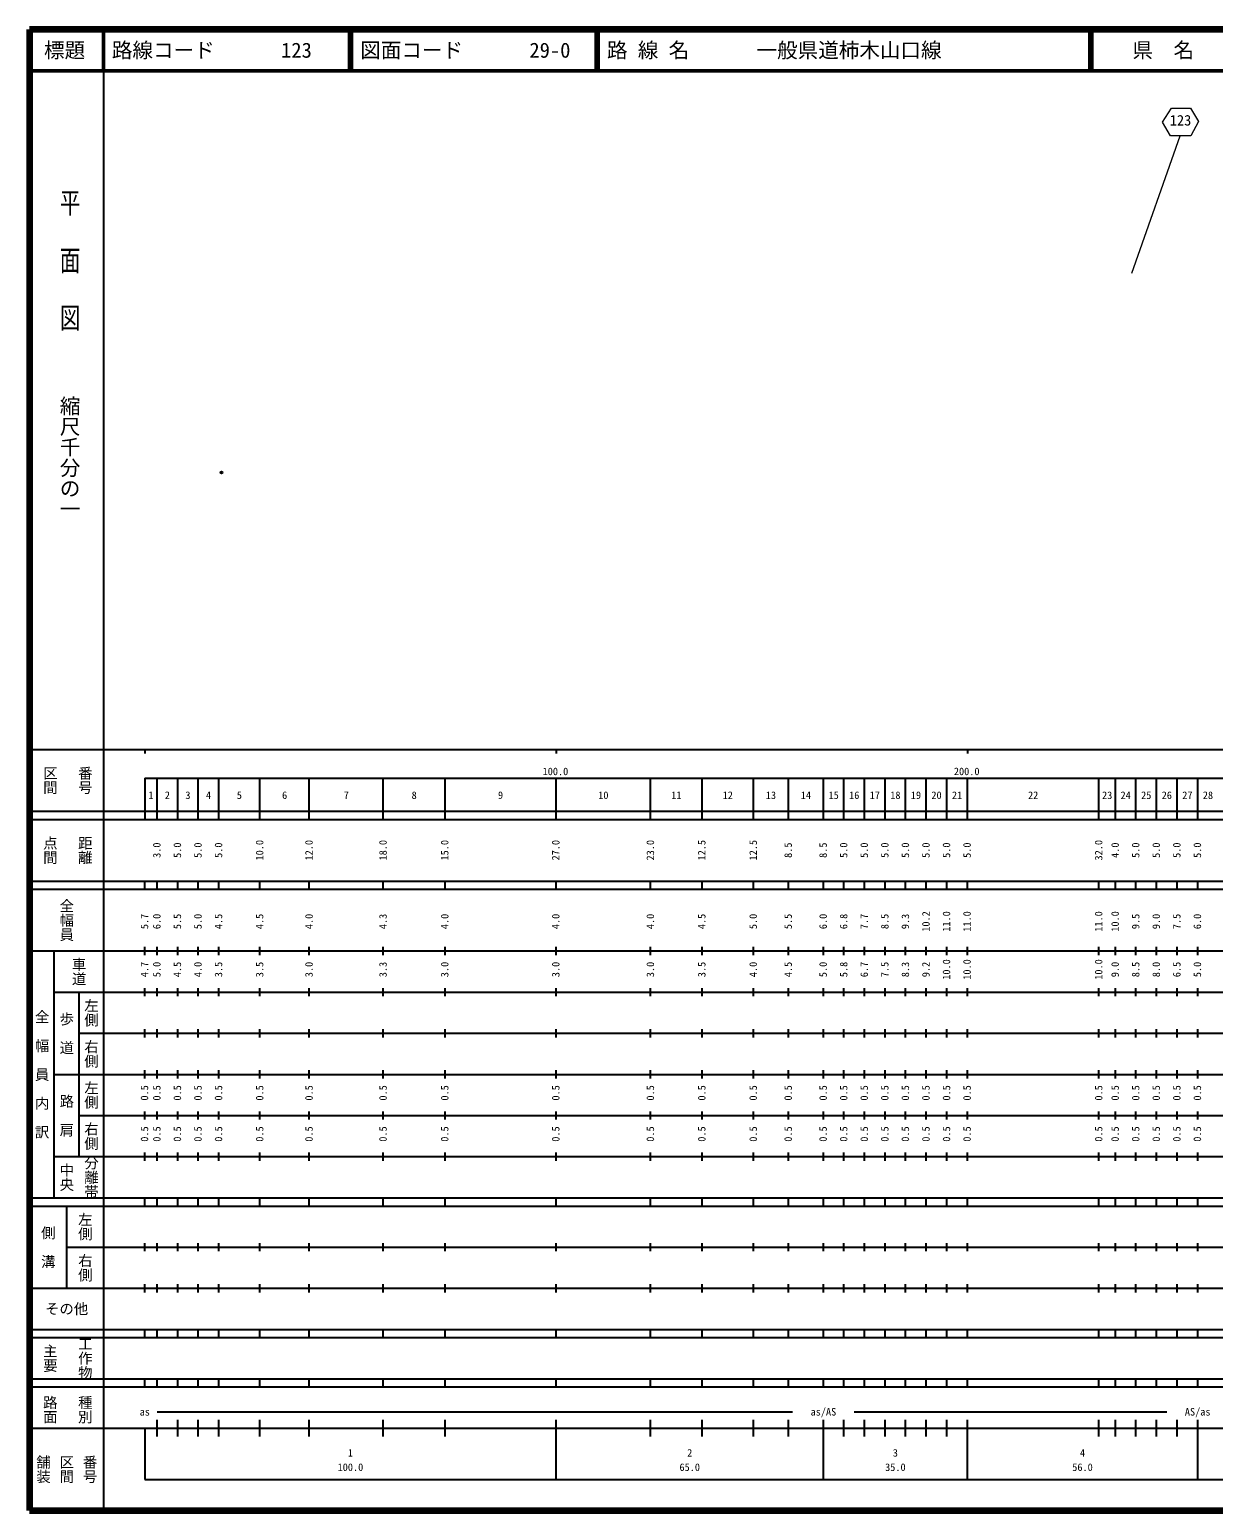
# Model space of a CAD drawing. Units: millimetres on the paper. Extents: x 40 to 680, y 20 to 380.
# Drawn here: x 40 to 327.8, y 20 to 380 of the extents above; entities that cross this region are included whole.
import ezdxf
from ezdxf.enums import TextEntityAlignment as Align

# ---------------------------------------------------------------- set-up
doc = ezdxf.new("R2010")
doc.units = ezdxf.units.MM
doc.header["$PDMODE"] = 32
doc.header["$PDSIZE"] = 0.5
doc.layers.add('M-OTRS', color=6, linetype='Continuous')
doc.layers.add('M-TTL-TXT', color=7, linetype='Continuous')
for name, color, linetype, lineweight in [('M-STR-STRC', 7, 'Continuous', 13), ('M-TTL', 2, 'Continuous', 140), ('M-TTL-BAND', 7, 'Continuous', 25), ('M-TTL-LINE', 7, 'Continuous', 50)]:
    doc.layers.add(name, color=color, linetype=linetype, lineweight=lineweight)
doc.styles.add('@ＭＳ ゴシック', font='')
doc.styles.add('ＭＳ ゴシック', font='')
doc.styles.add('ＭＳ 明朝', font='')
doc.styles.get('@ＭＳ ゴシック').set_extended_font_data('@MS Gothic')
doc.styles.get('ＭＳ ゴシック').set_extended_font_data('MS Gothic')
doc.styles.get('ＭＳ 明朝').set_extended_font_data('MS Mincho')

msp = doc.modelspace()

# ---------------------------------------------------------------- linework, layer by layer
at = {"layer": 'M-OTRS'}
msp.add_point((86.636, 272.332), dxfattribs=at)
at = {"layer": 'M-STR-STRC'}
for p, q in [((315.487, 357.46), (317.609, 360.921)), ((317.609, 360.921), (322.218, 360.921)), ((322.218, 360.921), (324.229, 357.656)), ((317.427, 354.213), (315.487, 357.46)), ((324.229, 357.656), (322.378, 354.213)), ((307.983, 320.817), (319.781, 354.213)), ((322.378, 354.213), (317.427, 354.213))]:
    msp.add_line(p, q, dxfattribs=at)
at = {"layer": 'M-TTL'}
for p, q in [((40, 380), (40, 20)), ((680, 380), (40, 380)), ((40, 20), (680, 20))]:
    msp.add_line(p, q, dxfattribs=at)
at = {"layer": 'M-TTL-BAND'}
for p, q in [((58, 370), (58, 20)), ((40, 205), (579, 205)), ((68, 205), (68, 204)), ((168, 205), (168, 204)), ((268, 205), (268, 204)), ((68, 198), (579, 198)), ((68, 198), (68, 188)), ((71, 188), (71, 198)), ((76, 188), (76, 198)), ((81, 188), (81, 198)), ((86, 188), (86, 198)), ((96, 188), (96, 198)), ((108, 188), (108, 198)), ((126, 188), (126, 198)), ((141, 188), (141, 198)), ((168, 188), (168, 198)), ((191, 188), (191, 198)), ((203.5, 188), (203.5, 198)), ((216, 188), (216, 198)), ((224.5, 188), (224.5, 198)), ((233, 188), (233, 198)), ((238, 188), (238, 198)), ((243, 188), (243, 198)), ((248, 188), (248, 198)), ((253, 188), (253, 198)), ((258, 188), (258, 198)), ((263, 188), (263, 198)), ((268, 188), (268, 198)), ((300, 188), (300, 198)), ((304, 188), (304, 198)), ((309, 188), (309, 198)), ((314, 188), (314, 198)), ((319, 188), (319, 198)), ((324, 188), (324, 198)), ((40, 190), (579, 190)), ((40, 188), (579, 188)), ((40, 173), (579, 173)), ((68, 171), (68, 173)), ((71, 171), (71, 173)), ((76, 171), (76, 173)), ((81, 171), (81, 173)), ((86, 171), (86, 173)), ((96, 171), (96, 173)), ((108, 171), (108, 173)), ((126, 171), (126, 173)), ((141, 171), (141, 173)), ((168, 171), (168, 173)), ((191, 171), (191, 173)), ((203.5, 171), (203.5, 173)), ((216, 171), (216, 173)), ((224.5, 171), (224.5, 173)), ((233, 171), (233, 173)), ((238, 171), (238, 173)), ((243, 171), (243, 173)), ((248, 171), (248, 173)), ((253, 171), (253, 173)), ((258, 171), (258, 173)), ((263, 171), (263, 173)), ((268, 171), (268, 173)), ((300, 171), (300, 173)), ((304, 171), (304, 173)), ((309, 171), (309, 173)), ((314, 171), (314, 173)), ((319, 171), (319, 173)), ((324, 171), (324, 173)), ((40, 171), (579, 171)), ((40, 156), (579, 156)), ((46, 96), (46, 156)), ((68, 155), (68, 157)), ((71, 155), (71, 157)), ((76, 155), (76, 157)), ((81, 155), (81, 157)), ((86, 155), (86, 157)), ((96, 155), (96, 157)), ((108, 155), (108, 157)), ((126, 155), (126, 157)), ((141, 155), (141, 157)), ((168, 155), (168, 157)), ((191, 155), (191, 157)), ((203.5, 155), (203.5, 157)), ((216, 155), (216, 157)), ((224.5, 155), (224.5, 157)), ((233, 155), (233, 157)), ((238, 155), (238, 157)), ((243, 155), (243, 157)), ((248, 155), (248, 157)), ((253, 155), (253, 157)), ((258, 155), (258, 157)), ((263, 155), (263, 157)), ((268, 155), (268, 157)), ((300, 155), (300, 157)), ((304, 155), (304, 157)), ((309, 155), (309, 157)), ((314, 155), (314, 157)), ((319, 155), (319, 157)), ((324, 155), (324, 157)), ((46, 146), (579, 146)), ((52, 146), (52, 106)), ((68, 145), (68, 147)), ((71, 145), (71, 147)), ((76, 145), (76, 147)), ((81, 145), (81, 147)), ((86, 145), (86, 147)), ((96, 145), (96, 147)), ((108, 145), (108, 147)), ((126, 145), (126, 147)), ((141, 145), (141, 147)), ((168, 145), (168, 147)), ((191, 145), (191, 147)), ((203.5, 145), (203.5, 147)), ((216, 145), (216, 147)), ((224.5, 145), (224.5, 147)), ((233, 145), (233, 147)), ((238, 145), (238, 147)), ((243, 145), (243, 147)), ((248, 145), (248, 147)), ((253, 145), (253, 147)), ((258, 145), (258, 147)), ((263, 145), (263, 147)), ((268, 145), (268, 147)), ((300, 145), (300, 147)), ((304, 145), (304, 147)), ((309, 145), (309, 147)), ((314, 145), (314, 147)), ((319, 145), (319, 147)), ((324, 145), (324, 147)), ((68, 135), (68, 137)), ((71, 135), (71, 137)), ((76, 135), (76, 137)), ((81, 135), (81, 137)), ((86, 135), (86, 137)), ((96, 135), (96, 137)), ((108, 135), (108, 137)), ((126, 135), (126, 137)), ((141, 135), (141, 137)), ((168, 135), (168, 137)), ((191, 135), (191, 137)), ((203.5, 135), (203.5, 137)), ((216, 135), (216, 137)), ((224.5, 135), (224.5, 137)), ((233, 135), (233, 137)), ((238, 135), (238, 137)), ((243, 135), (243, 137)), ((248, 135), (248, 137)), ((253, 135), (253, 137)), ((258, 135), (258, 137)), ((263, 135), (263, 137)), ((268, 135), (268, 137)), ((300, 135), (300, 137)), ((304, 135), (304, 137)), ((309, 135), (309, 137)), ((314, 135), (314, 137)), ((319, 135), (319, 137)), ((324, 135), (324, 137)), ((52, 136), (579, 136)), ((46, 126), (579, 126)), ((68, 125), (68, 127)), ((71, 125), (71, 127)), ((76, 125), (76, 127)), ((81, 125), (81, 127)), ((86, 125), (86, 127)), ((96, 125), (96, 127)), ((108, 125), (108, 127)), ((126, 125), (126, 127)), ((141, 125), (141, 127)), ((168, 125), (168, 127)), ((191, 125), (191, 127)), ((203.5, 125), (203.5, 127)), ((216, 125), (216, 127)), ((224.5, 125), (224.5, 127)), ((233, 125), (233, 127)), ((238, 125), (238, 127)), ((243, 125), (243, 127)), ((248, 125), (248, 127)), ((253, 125), (253, 127)), ((258, 125), (258, 127)), ((263, 125), (263, 127)), ((268, 125), (268, 127)), ((300, 125), (300, 127)), ((304, 125), (304, 127)), ((309, 125), (309, 127)), ((314, 125), (314, 127)), ((319, 125), (319, 127)), ((324, 125), (324, 127)), ((52, 116), (579, 116)), ((68, 115), (68, 117)), ((71, 115), (71, 117)), ((76, 115), (76, 117)), ((81, 115), (81, 117)), ((86, 115), (86, 117)), ((96, 115), (96, 117)), ((108, 115), (108, 117)), ((126, 115), (126, 117)), ((141, 115), (141, 117)), ((168, 115), (168, 117)), ((191, 115), (191, 117)), ((203.5, 115), (203.5, 117)), ((216, 115), (216, 117)), ((224.5, 115), (224.5, 117)), ((233, 115), (233, 117)), ((238, 115), (238, 117)), ((243, 115), (243, 117)), ((248, 115), (248, 117)), ((253, 115), (253, 117)), ((258, 115), (258, 117)), ((263, 115), (263, 117)), ((268, 115), (268, 117)), ((300, 115), (300, 117)), ((304, 115), (304, 117)), ((309, 115), (309, 117)), ((314, 115), (314, 117)), ((319, 115), (319, 117)), ((324, 115), (324, 117)), ((46, 106), (579, 106)), ((68, 105), (68, 107)), ((71, 105), (71, 107)), ((76, 105), (76, 107)), ((81, 105), (81, 107)), ((86, 105), (86, 107)), ((96, 105), (96, 107)), ((108, 105), (108, 107)), ((126, 105), (126, 107)), ((141, 105), (141, 107)), ((168, 105), (168, 107)), ((191, 105), (191, 107)), ((203.5, 105), (203.5, 107)), ((216, 105), (216, 107)), ((224.5, 105), (224.5, 107)), ((233, 105), (233, 107)), ((238, 105), (238, 107)), ((243, 105), (243, 107)), ((248, 105), (248, 107)), ((253, 105), (253, 107)), ((258, 105), (258, 107)), ((263, 105), (263, 107)), ((268, 105), (268, 107)), ((300, 105), (300, 107)), ((304, 105), (304, 107)), ((309, 105), (309, 107)), ((314, 105), (314, 107)), ((319, 105), (319, 107)), ((324, 105), (324, 107)), ((40, 96), (579, 96)), ((40, 94), (579, 94)), ((49, 94), (49, 74)), ((68, 94), (68, 96)), ((71, 94), (71, 96)), ((76, 94), (76, 96)), ((81, 94), (81, 96)), ((86, 94), (86, 96)), ((96, 94), (96, 96)), ((108, 94), (108, 96)), ((126, 94), (126, 96)), ((141, 94), (141, 96)), ((168, 94), (168, 96)), ((191, 94), (191, 96)), ((203.5, 94), (203.5, 96)), ((216, 94), (216, 96)), ((224.5, 94), (224.5, 96)), ((233, 94), (233, 96)), ((238, 94), (238, 96)), ((243, 94), (243, 96)), ((248, 94), (248, 96)), ((253, 94), (253, 96)), ((258, 94), (258, 96)), ((263, 94), (263, 96)), ((268, 94), (268, 96)), ((300, 94), (300, 96)), ((304, 94), (304, 96)), ((309, 94), (309, 96)), ((314, 94), (314, 96)), ((319, 94), (319, 96)), ((324, 94), (324, 96)), ((49, 84), (579, 84)), ((68, 83), (68, 85)), ((71, 83), (71, 85)), ((76, 83), (76, 85)), ((81, 83), (81, 85)), ((86, 83), (86, 85)), ((96, 83), (96, 85)), ((108, 83), (108, 85)), ((126, 83), (126, 85)), ((141, 83), (141, 85)), ((168, 83), (168, 85)), ((191, 83), (191, 85)), ((203.5, 83), (203.5, 85)), ((216, 83), (216, 85)), ((224.5, 83), (224.5, 85)), ((233, 83), (233, 85)), ((238, 83), (238, 85)), ((243, 83), (243, 85)), ((248, 83), (248, 85)), ((253, 83), (253, 85)), ((258, 83), (258, 85)), ((263, 83), (263, 85)), ((268, 83), (268, 85)), ((300, 83), (300, 85)), ((304, 83), (304, 85)), ((309, 83), (309, 85)), ((314, 83), (314, 85)), ((319, 83), (319, 85)), ((324, 83), (324, 85)), ((40, 74), (579, 74)), ((68, 73), (68, 75)), ((71, 73), (71, 75)), ((76, 73), (76, 75)), ((81, 73), (81, 75)), ((86, 73), (86, 75)), ((96, 73), (96, 75)), ((108, 73), (108, 75)), ((126, 73), (126, 75)), ((141, 73), (141, 75)), ((168, 73), (168, 75)), ((191, 73), (191, 75)), ((203.5, 73), (203.5, 75)), ((216, 73), (216, 75)), ((224.5, 73), (224.5, 75)), ((233, 73), (233, 75)), ((238, 73), (238, 75)), ((243, 73), (243, 75)), ((248, 73), (248, 75)), ((253, 73), (253, 75)), ((258, 73), (258, 75)), ((263, 73), (263, 75)), ((268, 73), (268, 75)), ((300, 73), (300, 75)), ((304, 73), (304, 75)), ((309, 73), (309, 75)), ((314, 73), (314, 75)), ((319, 73), (319, 75)), ((324, 73), (324, 75)), ((40, 64), (579, 64)), ((40, 62), (579, 62)), ((68, 62), (68, 64)), ((71, 62), (71, 64)), ((76, 62), (76, 64)), ((81, 62), (81, 64)), ((86, 62), (86, 64)), ((96, 62), (96, 64)), ((108, 62), (108, 64)), ((126, 62), (126, 64)), ((141, 62), (141, 64)), ((168, 62), (168, 64)), ((191, 62), (191, 64)), ((203.5, 62), (203.5, 64)), ((216, 62), (216, 64)), ((224.5, 62), (224.5, 64)), ((233, 62), (233, 64)), ((238, 62), (238, 64)), ((243, 62), (243, 64)), ((248, 62), (248, 64)), ((253, 62), (253, 64)), ((258, 62), (258, 64)), ((263, 62), (263, 64)), ((268, 62), (268, 64)), ((300, 62), (300, 64)), ((304, 62), (304, 64)), ((309, 62), (309, 64)), ((314, 62), (314, 64)), ((319, 62), (319, 64)), ((324, 62), (324, 64)), ((40, 52), (579, 52)), ((68, 50), (68, 52)), ((71, 50), (71, 52)), ((76, 50), (76, 52)), ((81, 50), (81, 52)), ((86, 50), (86, 52)), ((96, 50), (96, 52)), ((108, 50), (108, 52)), ((126, 50), (126, 52)), ((141, 50), (141, 52)), ((168, 50), (168, 52)), ((191, 50), (191, 52)), ((203.5, 50), (203.5, 52)), ((216, 50), (216, 52)), ((224.5, 50), (224.5, 52)), ((233, 50), (233, 52)), ((238, 50), (238, 52)), ((243, 50), (243, 52)), ((248, 50), (248, 52)), ((253, 50), (253, 52)), ((258, 50), (258, 52)), ((263, 50), (263, 52)), ((268, 50), (268, 52)), ((300, 50), (300, 52)), ((304, 50), (304, 52)), ((309, 50), (309, 52)), ((314, 50), (314, 52)), ((319, 50), (319, 52)), ((324, 50), (324, 52)), ((40, 50), (579, 50)), ((71, 44), (225.5, 44)), ((240.5, 44), (316.5, 44)), ((40, 40), (579, 40)), ((68, 40), (68, 27.5)), ((71, 38), (71, 42)), ((76, 38), (76, 42)), ((81, 38), (81, 42)), ((86, 38), (86, 42)), ((96, 38), (96, 42)), ((108, 38), (108, 42)), ((126, 38), (126, 42)), ((141, 38), (141, 42)), ((168, 27.5), (168, 42)), ((191, 38), (191, 42)), ((203.5, 38), (203.5, 42)), ((216, 38), (216, 42)), ((224.5, 38), (224.5, 42)), ((233, 27.5), (233, 42)), ((238, 38), (238, 42)), ((243, 38), (243, 42)), ((248, 38), (248, 42)), ((253, 38), (253, 42)), ((258, 38), (258, 42)), ((263, 38), (263, 42)), ((268, 27.5), (268, 42)), ((300, 38), (300, 42)), ((304, 38), (304, 42)), ((309, 38), (309, 42)), ((314, 38), (314, 42)), ((319, 38), (319, 42)), ((324, 27.5), (324, 42)), ((68, 27.5), (579, 27.5))]:
    msp.add_line(p, q, dxfattribs=at)
at = {"layer": 'M-TTL-LINE'}
for p, q in [((58, 380), (58, 370)), ((117.75, 380), (117.75, 370)), ((118.25, 380), (118.25, 370)), ((177.75, 380), (177.75, 370)), ((178.25, 380), (178.25, 370)), ((297.75, 380), (297.75, 370)), ((298.25, 380), (298.25, 370)), ((40, 370), (680, 370))]:
    msp.add_line(p, q, dxfattribs=at)

# ---------------------------------------------------------------- texts
at = {"layer": 'M-STR-STRC', "style": 'ＭＳ 明朝'}
msp.add_text('123', height=2.566, dxfattribs=at).set_placement((317.215, 355.912), align=Align.BOTTOM_LEFT)
at = {"layer": 'M-TTL-BAND', "style": '@ＭＳ ゴシック', "width": 1.4}
msp.add_text('平  面  図', height=3.666, rotation=270, dxfattribs=at).set_placement((49.777, 306.475), align=Align.MIDDLE_RIGHT)
at = {"layer": 'M-TTL-BAND', "style": '@ＭＳ ゴシック'}
msp.add_text('縮尺千分の一', height=3.666, rotation=270, dxfattribs=at).set_placement((49.777, 261.03), align=Align.MIDDLE_RIGHT)
for s, p in [('区間', (45, 197.5)), ('番号', (53.5, 197.5)), ('点間', (45, 180.5)), ('距離', (53.5, 180.5)), ('全幅員', (49, 163.5)), ('車道', (52, 151)), ('左側', (55, 141)), ('全\u3000幅\u3000員\u3000内\u3000訳', (43, 126)), ('歩\u3000道', (49, 136)), ('右側', (55, 131)), ('左側', (55, 121)), ('路\u3000肩', (49, 116)), ('右側', (55, 111)), ('分離帯', (55, 101)), ('中央', (49, 101)), ('左側', (53.5, 89)), ('側\u3000溝', (44.5, 84)), ('右側', (53.5, 79)), ('工作物', (53.5, 57)), ('主要', (45, 57)), ('路面', (45, 44.5)), ('種別', (53.5, 44.5)), ('舗装', (43.333, 30)), ('区間', (49, 30)), ('番号', (54.667, 30))]:
    msp.add_text(s, height=2.566, rotation=270, dxfattribs=at).set_placement(p, align=Align.MIDDLE_CENTER)
at = {"layer": 'M-TTL-BAND', "style": 'ＭＳ ゴシック'}
for s, p in [('100.0', (167.844, 198.195)), ('200.0', (267.844, 198.195)), ('1', (69.5, 192.405)), ('2', (73.5, 192.405)), ('3', (78.5, 192.405)), ('4', (83.5, 192.405)), ('5', (91, 192.405)), ('6', (102, 192.405)), ('7', (117, 192.405)), ('8', (133.5, 192.405)), ('9', (154.5, 192.405)), ('10', (179.5, 192.405)), ('11', (197.25, 192.405)), ('12', (209.75, 192.405)), ('13', (220.25, 192.405)), ('14', (228.75, 192.405)), ('15', (235.5, 192.405)), ('16', (240.5, 192.405)), ('17', (245.5, 192.405)), ('18', (250.5, 192.405)), ('19', (255.5, 192.405)), ('20', (260.5, 192.405)), ('21', (265.5, 192.405)), ('22', (284, 192.405)), ('23', (302, 192.405)), ('24', (306.5, 192.405)), ('25', (311.5, 192.405)), ('26', (316.5, 192.405)), ('27', (321.5, 192.405)), ('28', (326.5, 192.405)), ('as', (68, 42.5)), ('as/AS', (233, 42.5)), ('AS/as', (324, 42.5)), ('1', (118, 32.523)), ('2', (200.5, 32.523)), ('3', (250.5, 32.523)), ('4', (296, 32.523)), ('100.0', (118, 29.033)), ('65.0', (200.5, 29.033)), ('35.0', (250.5, 29.033)), ('56.0', (296, 29.033))]:
    msp.add_text(s, height=1.833, dxfattribs=at).set_placement(p, align=Align.BOTTOM_CENTER)
for s, p in [('3.0', (72.381, 180.5)), ('5.0', (77.381, 180.5)), ('5.0', (82.381, 180.5)), ('5.0', (87.381, 180.5)), ('10.0', (97.381, 180.5)), ('12.0', (109.381, 180.5)), ('18.0', (127.381, 180.5)), ('15.0', (142.381, 180.5)), ('27.0', (169.381, 180.5)), ('23.0', (192.381, 180.5)), ('12.5', (204.881, 180.5)), ('12.5', (217.381, 180.5)), ('8.5', (225.881, 180.5)), ('8.5', (234.381, 180.5)), ('5.0', (239.381, 180.5)), ('5.0', (244.381, 180.5)), ('5.0', (249.381, 180.5)), ('5.0', (254.381, 180.5)), ('5.0', (259.381, 180.5)), ('5.0', (264.381, 180.5)), ('5.0', (269.381, 180.5)), ('32.0', (301.381, 180.5)), ('4.0', (305.381, 180.5)), ('5.0', (310.381, 180.5)), ('5.0', (315.381, 180.5)), ('5.0', (320.381, 180.5)), ('5.0', (325.381, 180.5)), ('5.7', (69.381, 163.174)), ('6.0', (72.381, 163.174)), ('5.5', (77.381, 163.174)), ('5.0', (82.381, 163.174)), ('4.5', (87.381, 163.174)), ('4.5', (97.381, 163.174)), ('4.0', (109.381, 163.174)), ('4.3', (127.381, 163.174)), ('4.0', (142.381, 163.174)), ('4.0', (169.381, 163.174)), ('4.0', (192.381, 163.174)), ('4.5', (204.881, 163.174)), ('5.0', (217.381, 163.174)), ('5.5', (225.881, 163.174)), ('6.0', (234.381, 163.174)), ('6.8', (239.381, 163.174)), ('7.7', (244.381, 163.174)), ('8.5', (249.381, 163.174)), ('9.3', (254.381, 163.174)), ('10.2', (259.381, 163.174)), ('11.0', (264.381, 163.174)), ('11.0', (269.381, 163.174)), ('11.0', (301.381, 163.174)), ('10.0', (305.381, 163.174)), ('9.5', (310.381, 163.174)), ('9.0', (315.381, 163.174)), ('7.5', (320.381, 163.174)), ('6.0', (325.381, 163.174)), ('4.7', (69.381, 151.5)), ('5.0', (72.381, 151.5)), ('4.5', (77.381, 151.5)), ('4.0', (82.381, 151.5)), ('3.5', (87.381, 151.5)), ('3.5', (97.381, 151.5)), ('3.0', (109.381, 151.5)), ('3.3', (127.381, 151.5)), ('3.0', (142.381, 151.5)), ('3.0', (169.381, 151.5)), ('3.0', (192.381, 151.5)), ('3.5', (204.881, 151.5)), ('4.0', (217.381, 151.5)), ('4.5', (225.881, 151.5)), ('5.0', (234.381, 151.5)), ('5.8', (239.381, 151.5)), ('6.7', (244.381, 151.5)), ('7.5', (249.381, 151.5)), ('8.3', (254.381, 151.5)), ('9.2', (259.381, 151.5)), ('10.0', (264.381, 151.5)), ('10.0', (269.381, 151.5)), ('10.0', (301.381, 151.5)), ('9.0', (305.381, 151.5)), ('8.5', (310.381, 151.5)), ('8.0', (315.381, 151.5)), ('6.5', (320.381, 151.5)), ('5.0', (325.381, 151.5)), ('0.5', (69.381, 121.5)), ('0.5', (72.381, 121.5)), ('0.5', (77.381, 121.5)), ('0.5', (82.381, 121.5)), ('0.5', (87.381, 121.5)), ('0.5', (97.381, 121.5)), ('0.5', (109.381, 121.5)), ('0.5', (127.381, 121.5)), ('0.5', (142.381, 121.5)), ('0.5', (169.381, 121.5)), ('0.5', (192.381, 121.5)), ('0.5', (204.881, 121.5)), ('0.5', (217.381, 121.5)), ('0.5', (225.881, 121.5)), ('0.5', (234.381, 121.5)), ('0.5', (239.381, 121.5)), ('0.5', (244.381, 121.5)), ('0.5', (249.381, 121.5)), ('0.5', (254.381, 121.5)), ('0.5', (259.381, 121.5)), ('0.5', (264.381, 121.5)), ('0.5', (269.381, 121.5)), ('0.5', (301.381, 121.5)), ('0.5', (305.381, 121.5)), ('0.5', (310.381, 121.5)), ('0.5', (315.381, 121.5)), ('0.5', (320.381, 121.5)), ('0.5', (325.381, 121.5)), ('0.5', (69.381, 111.5)), ('0.5', (72.381, 111.5)), ('0.5', (77.381, 111.5)), ('0.5', (82.381, 111.5)), ('0.5', (87.381, 111.5)), ('0.5', (97.381, 111.5)), ('0.5', (109.381, 111.5)), ('0.5', (127.381, 111.5)), ('0.5', (142.381, 111.5)), ('0.5', (169.381, 111.5)), ('0.5', (192.381, 111.5)), ('0.5', (204.881, 111.5)), ('0.5', (217.381, 111.5)), ('0.5', (225.881, 111.5)), ('0.5', (234.381, 111.5)), ('0.5', (239.381, 111.5)), ('0.5', (244.381, 111.5)), ('0.5', (249.381, 111.5)), ('0.5', (254.381, 111.5)), ('0.5', (259.381, 111.5)), ('0.5', (264.381, 111.5)), ('0.5', (269.381, 111.5)), ('0.5', (301.381, 111.5)), ('0.5', (305.381, 111.5)), ('0.5', (310.381, 111.5)), ('0.5', (315.381, 111.5)), ('0.5', (320.381, 111.5)), ('0.5', (325.381, 111.5))]:
    msp.add_text(s, height=1.833, rotation=90, dxfattribs=at).set_placement(p, align=Align.BOTTOM_CENTER)
msp.add_text('その他', height=2.566, dxfattribs=at).set_placement((49, 69), align=Align.MIDDLE_CENTER)
at = {"layer": 'M-TTL-TXT', "style": 'ＭＳ ゴシック'}
for s, p in [('標題', (48.5, 375)), ('県\u3000名', (315.625, 375))]:
    msp.add_text(s, height=3.666, dxfattribs=at).set_placement(p, align=Align.MIDDLE_CENTER)
for s, p in [('路線コード', (60, 375)), ('123', (101.142, 375)), ('図面コード', (120.38, 375)), ('29-0', (161.521, 375)), ('路 線 名', (180.38, 375)), ('一般県道柿木山口線', (216.734, 375))]:
    msp.add_text(s, height=3.666, dxfattribs=at).set_placement(p, align=Align.MIDDLE_LEFT)

doc.saveas('drawing.dxf')
